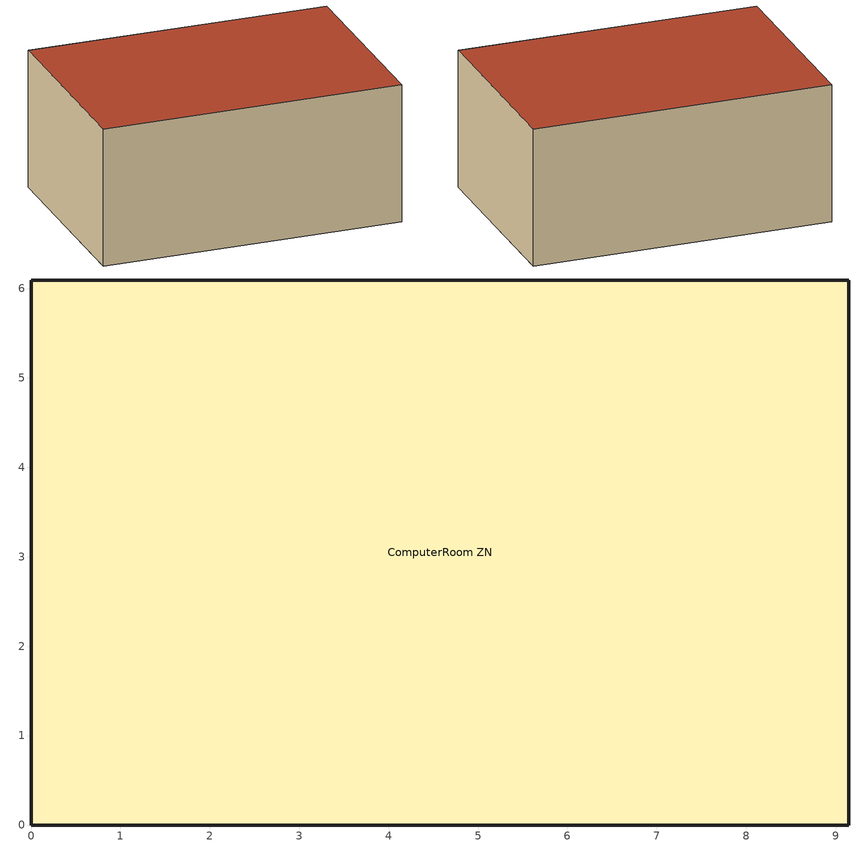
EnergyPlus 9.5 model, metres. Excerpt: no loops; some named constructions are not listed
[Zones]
ComputerRoom ZN
 floor ground (Adiabatic GroundContactFloor): 0,0 0,6.1 9.14,6.1 9.14,0 z0
 wall outside (Adiabatic Wall): 0,6.1 0,0 9.14,0 9.14,6.1 0,6.1 z0:4.27
 roof outside (Adiabatic Roof): 9.14,0 9.14,6.1 0,6.1 0,0 z4.27
[Schedule:Day:Interval]
DataCenter Equipment_SCH Default; DataCenter Equipment_SCH Summer Design Day; DataCenter Equipment_SCH Winter Design Day; DataCenter Equipment_SCH Wknd|Wkdy Day 11; DataCenter Equipment_SCH Wknd|Wkdy Day 3; DataCenter Equipment_SCH Wknd|Wkdy Day 7: No, 24:00, 1
DataCenter Equipment_SCH Wknd|Wkdy Day; DataCenter Equipment_SCH Wknd|Wkdy Day 4; DataCenter Equipment_SCH Wknd|Wkdy Day 8: No, 24:00, 0.25
DataCenter Equipment_SCH Wknd|Wkdy Day 1; DataCenter Equipment_SCH Wknd|Wkdy Day 5; DataCenter Equipment_SCH Wknd|Wkdy Day 9: No, 24:00, 0.5
DataCenter Equipment_SCH Wknd|Wkdy Day 10; DataCenter Equipment_SCH Wknd|Wkdy Day 2; DataCenter Equipment_SCH Wknd|Wkdy Day 6: No, 24:00, 0.75
SmallDataCenterHighITE ReturnApproachTemp_SCH Default; SmallDataCenterHighITE ReturnApproachTemp_SCH Summer Design Day; SmallDataCenterHighITE ReturnApproachTemp_SCH Winter Design Day; SmallDataCenterHighITE ReturnApproachTemp_SCH Wknd|Wkdy Day 11; SmallDataCenterHighITE ReturnApproachTemp_SCH Wknd|Wkdy Day 3; SmallDataCenterHighITE ReturnApproachTemp_SCH Wknd|Wkdy Day 7: No, 24:00, -7.21
SmallDataCenterHighITE ReturnApproachTemp_SCH Wknd|Wkdy Day; SmallDataCenterHighITE ReturnApproachTemp_SCH Wknd|Wkdy Day 4; SmallDataCenterHighITE ReturnApproachTemp_SCH Wknd|Wkdy Day 8: No, 24:00, -6.91
SmallDataCenterHighITE ReturnApproachTemp_SCH Wknd|Wkdy Day 1; SmallDataCenterHighITE ReturnApproachTemp_SCH Wknd|Wkdy Day 5; SmallDataCenterHighITE ReturnApproachTemp_SCH Wknd|Wkdy Day 9: No, 24:00, -7.01
SmallDataCenterHighITE ReturnApproachTemp_SCH Wknd|Wkdy Day 10; SmallDataCenterHighITE ReturnApproachTemp_SCH Wknd|Wkdy Day 2; SmallDataCenterHighITE ReturnApproachTemp_SCH Wknd|Wkdy Day 6: No, 24:00, -7.11
SmallDataCenterHighITE SupplyApproachTemp_SCH Default; SmallDataCenterHighITE SupplyApproachTemp_SCH Summer Design Day; SmallDataCenterHighITE SupplyApproachTemp_SCH Winter Design Day; SmallDataCenterHighITE SupplyApproachTemp_SCH Wknd|Wkdy Day 11; SmallDataCenterHighITE SupplyApproachTemp_SCH Wknd|Wkdy Day 3; SmallDataCenterHighITE SupplyApproachTemp_SCH Wknd|Wkdy Day 7: No, 24:00, 9.94
SmallDataCenterHighITE SupplyApproachTemp_SCH Wknd|Wkdy Day; SmallDataCenterHighITE SupplyApproachTemp_SCH Wknd|Wkdy Day 4; SmallDataCenterHighITE SupplyApproachTemp_SCH Wknd|Wkdy Day 8: No, 24:00, 11.13
SmallDataCenterHighITE SupplyApproachTemp_SCH Wknd|Wkdy Day 1; SmallDataCenterHighITE SupplyApproachTemp_SCH Wknd|Wkdy Day 5; SmallDataCenterHighITE SupplyApproachTemp_SCH Wknd|Wkdy Day 9: No, 24:00, 10.73
SmallDataCenterHighITE SupplyApproachTemp_SCH Wknd|Wkdy Day 10; SmallDataCenterHighITE SupplyApproachTemp_SCH Wknd|Wkdy Day 2; SmallDataCenterHighITE SupplyApproachTemp_SCH Wknd|Wkdy Day 6: No, 24:00, 10.34
[Schedule:Week:Daily]
SmallDataCenterHighITE ReturnApproachTemp_SCH Week Rule - Jul2-Jul29: SmallDataCenterHighITE ReturnApproachTemp_SCH Wknd|Wkdy Day 6, SmallDataCenterHighITE ReturnApproachTemp_SCH Wknd|Wkdy Day 6, SmallDataCenterHighITE ReturnApproachTemp_SCH Wknd|Wkdy Day 6, SmallDataCenterHighITE ReturnApproachTemp_SCH Wknd|Wkdy Day 6, SmallDataCenterHighITE ReturnApproachTemp_SCH Wknd|Wkdy Day 6, SmallDataCenterHighITE ReturnApproachTemp_SCH Wknd|Wkdy Day 6, SmallDataCenterHighITE ReturnApproachTemp_SCH Wknd|Wkdy Day 6, SmallDataCenterHighITE ReturnApproachTemp_SCH Default, SmallDataCenterHighITE ReturnApproachTemp_SCH Summer Design Day, SmallDataCenterHighITE ReturnApproachTemp_SCH Winter Design Day, SmallDataCenterHighITE ReturnApproachTemp_SCH Default, SmallDataCenterHighITE ReturnApproachTemp_SCH Default
SmallDataCenterHighITE ReturnApproachTemp_SCH Week Rule - Jul30-Aug5: SmallDataCenterHighITE ReturnApproachTemp_SCH Wknd|Wkdy Day 6, SmallDataCenterHighITE ReturnApproachTemp_SCH Wknd|Wkdy Day 6, SmallDataCenterHighITE ReturnApproachTemp_SCH Wknd|Wkdy Day 7, SmallDataCenterHighITE ReturnApproachTemp_SCH Wknd|Wkdy Day 7, SmallDataCenterHighITE ReturnApproachTemp_SCH Wknd|Wkdy Day 7, SmallDataCenterHighITE ReturnApproachTemp_SCH Wknd|Wkdy Day 7, SmallDataCenterHighITE ReturnApproachTemp_SCH Wknd|Wkdy Day 7, SmallDataCenterHighITE ReturnApproachTemp_SCH Default, SmallDataCenterHighITE ReturnApproachTemp_SCH Summer Design Day, SmallDataCenterHighITE ReturnApproachTemp_SCH Winter Design Day, SmallDataCenterHighITE ReturnApproachTemp_SCH Default, SmallDataCenterHighITE ReturnApproachTemp_SCH Default
SmallDataCenterHighITE ReturnApproachTemp_SCH Week Rule - Aug6-Aug26: SmallDataCenterHighITE ReturnApproachTemp_SCH Wknd|Wkdy Day 7, SmallDataCenterHighITE ReturnApproachTemp_SCH Wknd|Wkdy Day 7, SmallDataCenterHighITE ReturnApproachTemp_SCH Wknd|Wkdy Day 7, SmallDataCenterHighITE ReturnApproachTemp_SCH Wknd|Wkdy Day 7, SmallDataCenterHighITE ReturnApproachTemp_SCH Wknd|Wkdy Day 7, SmallDataCenterHighITE ReturnApproachTemp_SCH Wknd|Wkdy Day 7, SmallDataCenterHighITE ReturnApproachTemp_SCH Wknd|Wkdy Day 7, SmallDataCenterHighITE ReturnApproachTemp_SCH Default, SmallDataCenterHighITE ReturnApproachTemp_SCH Summer Design Day, SmallDataCenterHighITE ReturnApproachTemp_SCH Winter Design Day, SmallDataCenterHighITE ReturnApproachTemp_SCH Default, SmallDataCenterHighITE ReturnApproachTemp_SCH Default
SmallDataCenterHighITE ReturnApproachTemp_SCH Week Rule - Aug27-Sep2: SmallDataCenterHighITE ReturnApproachTemp_SCH Wknd|Wkdy Day 7, SmallDataCenterHighITE ReturnApproachTemp_SCH Wknd|Wkdy Day 7, SmallDataCenterHighITE ReturnApproachTemp_SCH Wknd|Wkdy Day 7, SmallDataCenterHighITE ReturnApproachTemp_SCH Wknd|Wkdy Day 7, SmallDataCenterHighITE ReturnApproachTemp_SCH Wknd|Wkdy Day 7, SmallDataCenterHighITE ReturnApproachTemp_SCH Wknd|Wkdy Day 8, SmallDataCenterHighITE ReturnApproachTemp_SCH Wknd|Wkdy Day 8, SmallDataCenterHighITE ReturnApproachTemp_SCH Default, SmallDataCenterHighITE ReturnApproachTemp_SCH Summer Design Day, SmallDataCenterHighITE ReturnApproachTemp_SCH Winter Design Day, SmallDataCenterHighITE ReturnApproachTemp_SCH Default, SmallDataCenterHighITE ReturnApproachTemp_SCH Default
SmallDataCenterHighITE ReturnApproachTemp_SCH Week Rule - Sep3-Sep30: SmallDataCenterHighITE ReturnApproachTemp_SCH Wknd|Wkdy Day 8, SmallDataCenterHighITE ReturnApproachTemp_SCH Wknd|Wkdy Day 8, SmallDataCenterHighITE ReturnApproachTemp_SCH Wknd|Wkdy Day 8, SmallDataCenterHighITE ReturnApproachTemp_SCH Wknd|Wkdy Day 8, SmallDataCenterHighITE ReturnApproachTemp_SCH Wknd|Wkdy Day 8, SmallDataCenterHighITE ReturnApproachTemp_SCH Wknd|Wkdy Day 8, SmallDataCenterHighITE ReturnApproachTemp_SCH Wknd|Wkdy Day 8, SmallDataCenterHighITE ReturnApproachTemp_SCH Default, SmallDataCenterHighITE ReturnApproachTemp_SCH Summer Design Day, SmallDataCenterHighITE ReturnApproachTemp_SCH Winter Design Day, SmallDataCenterHighITE ReturnApproachTemp_SCH Default, SmallDataCenterHighITE ReturnApproachTemp_SCH Default
SmallDataCenterHighITE ReturnApproachTemp_SCH Week Rule - Oct1-Oct28: SmallDataCenterHighITE ReturnApproachTemp_SCH Wknd|Wkdy Day 9, SmallDataCenterHighITE ReturnApproachTemp_SCH Wknd|Wkdy Day 9, SmallDataCenterHighITE ReturnApproachTemp_SCH Wknd|Wkdy Day 9, SmallDataCenterHighITE ReturnApproachTemp_SCH Wknd|Wkdy Day 9, SmallDataCenterHighITE ReturnApproachTemp_SCH Wknd|Wkdy Day 9, SmallDataCenterHighITE ReturnApproachTemp_SCH Wknd|Wkdy Day 9, SmallDataCenterHighITE ReturnApproachTemp_SCH Wknd|Wkdy Day 9, SmallDataCenterHighITE ReturnApproachTemp_SCH Default, SmallDataCenterHighITE ReturnApproachTemp_SCH Summer Design Day, SmallDataCenterHighITE ReturnApproachTemp_SCH Winter Design Day, SmallDataCenterHighITE ReturnApproachTemp_SCH Default, SmallDataCenterHighITE ReturnApproachTemp_SCH Default
SmallDataCenterHighITE ReturnApproachTemp_SCH Week Rule - Oct29-Nov4: SmallDataCenterHighITE ReturnApproachTemp_SCH Wknd|Wkdy Day 9, SmallDataCenterHighITE ReturnApproachTemp_SCH Wknd|Wkdy Day 9, SmallDataCenterHighITE ReturnApproachTemp_SCH Wknd|Wkdy Day 9, SmallDataCenterHighITE ReturnApproachTemp_SCH Wknd|Wkdy Day 10, SmallDataCenterHighITE ReturnApproachTemp_SCH Wknd|Wkdy Day 10, SmallDataCenterHighITE ReturnApproachTemp_SCH Wknd|Wkdy Day 10, SmallDataCenterHighITE ReturnApproachTemp_SCH Wknd|Wkdy Day 10, SmallDataCenterHighITE ReturnApproachTemp_SCH Default, SmallDataCenterHighITE ReturnApproachTemp_SCH Summer Design Day, SmallDataCenterHighITE ReturnApproachTemp_SCH Winter Design Day, SmallDataCenterHighITE ReturnApproachTemp_SCH Default, SmallDataCenterHighITE ReturnApproachTemp_SCH Default
SmallDataCenterHighITE ReturnApproachTemp_SCH Week Rule - Nov5-Nov25: SmallDataCenterHighITE ReturnApproachTemp_SCH Wknd|Wkdy Day 10, SmallDataCenterHighITE ReturnApproachTemp_SCH Wknd|Wkdy Day 10, SmallDataCenterHighITE ReturnApproachTemp_SCH Wknd|Wkdy Day 10, SmallDataCenterHighITE ReturnApproachTemp_SCH Wknd|Wkdy Day 10, SmallDataCenterHighITE ReturnApproachTemp_SCH Wknd|Wkdy Day 10, SmallDataCenterHighITE ReturnApproachTemp_SCH Wknd|Wkdy Day 10, SmallDataCenterHighITE ReturnApproachTemp_SCH Wknd|Wkdy Day 10, SmallDataCenterHighITE ReturnApproachTemp_SCH Default, SmallDataCenterHighITE ReturnApproachTemp_SCH Summer Design Day, SmallDataCenterHighITE ReturnApproachTemp_SCH Winter Design Day, SmallDataCenterHighITE ReturnApproachTemp_SCH Default, SmallDataCenterHighITE ReturnApproachTemp_SCH Default
SmallDataCenterHighITE ReturnApproachTemp_SCH Week Rule - Nov26-Dec2: SmallDataCenterHighITE ReturnApproachTemp_SCH Wknd|Wkdy Day 10, SmallDataCenterHighITE ReturnApproachTemp_SCH Wknd|Wkdy Day 10, SmallDataCenterHighITE ReturnApproachTemp_SCH Wknd|Wkdy Day 10, SmallDataCenterHighITE ReturnApproachTemp_SCH Wknd|Wkdy Day 10, SmallDataCenterHighITE ReturnApproachTemp_SCH Wknd|Wkdy Day 10, SmallDataCenterHighITE ReturnApproachTemp_SCH Wknd|Wkdy Day 11, SmallDataCenterHighITE ReturnApproachTemp_SCH Wknd|Wkdy Day 11, SmallDataCenterHighITE ReturnApproachTemp_SCH Default, SmallDataCenterHighITE ReturnApproachTemp_SCH Summer Design Day, SmallDataCenterHighITE ReturnApproachTemp_SCH Winter Design Day, SmallDataCenterHighITE ReturnApproachTemp_SCH Default, SmallDataCenterHighITE ReturnApproachTemp_SCH Default
SmallDataCenterHighITE ReturnApproachTemp_SCH Week Rule - Dec3-Dec31: SmallDataCenterHighITE ReturnApproachTemp_SCH Wknd|Wkdy Day 11, SmallDataCenterHighITE ReturnApproachTemp_SCH Wknd|Wkdy Day 11, SmallDataCenterHighITE ReturnApproachTemp_SCH Wknd|Wkdy Day 11, SmallDataCenterHighITE ReturnApproachTemp_SCH Wknd|Wkdy Day 11, SmallDataCenterHighITE ReturnApproachTemp_SCH Wknd|Wkdy Day 11, SmallDataCenterHighITE ReturnApproachTemp_SCH Wknd|Wkdy Day 11, SmallDataCenterHighITE ReturnApproachTemp_SCH Wknd|Wkdy Day 11, SmallDataCenterHighITE ReturnApproachTemp_SCH Default, SmallDataCenterHighITE ReturnApproachTemp_SCH Summer Design Day, SmallDataCenterHighITE ReturnApproachTemp_SCH Winter Design Day, SmallDataCenterHighITE ReturnApproachTemp_SCH Default, SmallDataCenterHighITE ReturnApproachTemp_SCH Default
